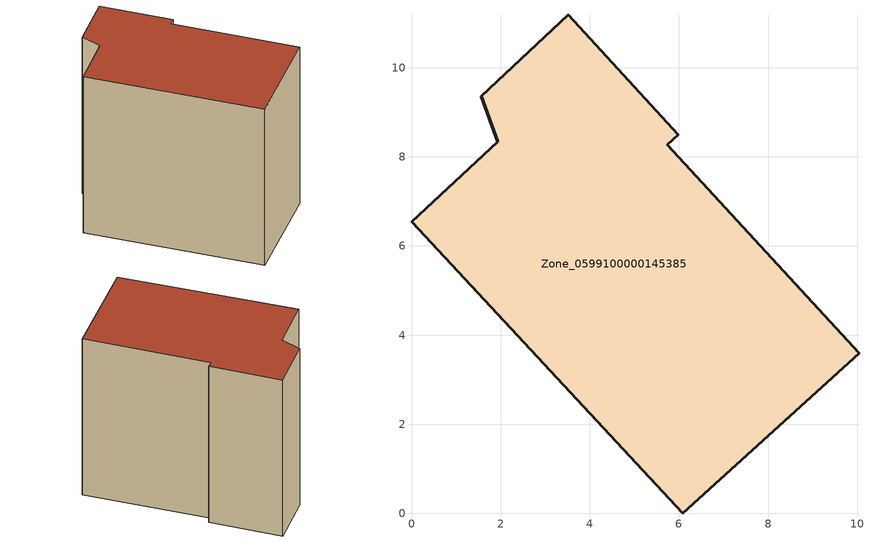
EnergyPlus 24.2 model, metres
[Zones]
Zone_0599100000145385
 floor ground (C_G): 1.93,8.34 1.56,9.36 3.52,11.19 5.99,8.5 5.74,8.27 10.04,3.59 6.09,0 0,6.54 z0
 wall outside (C_F): 6.09,0 10.04,3.59 5.74,8.27 5.99,8.5 3.52,11.19 1.56,9.36 1.93,8.34 0,6.54 6.09,0 z0:8.95
 roof outside (C_R): 1.93,8.34 0,6.54 6.09,0 10.04,3.59 5.74,8.27 5.99,8.5 3.52,11.19 1.56,9.36 z8.95
[BUILDING]
Pand.0599100000145385: North Axis=0; Terrain=City; Loads Convergence Tolerance Value=0.04; Temperature Convergence Tolerance Value=0.4; Solar Distribution=FullExterior; Maximum Number of Warmup Days=25; Minimum Number of Warmup Days=1
[Site:Location]
Rotterdam.The.Hague.AP_ZH_NLD Design_Conditions: Latitude=51.96; Longitude=4.45; Time Zone=1; Elevation=-4.5
[SITE:GROUNDTEMPERATURE:BUILDINGSURFACE]
18, 18, 18, 18, 18, 18, 18, 18, 18, 18, 18, 18
[MATERIAL] Thermal Absorptance=0.9; Solar Absorptance=0.7; Visible Absorptance=0.7
Name | Roughness | Thickness | Conductivity | Density | Specific Heat
G.TC.1946 | MediumSmooth | 0.15 | 1 | 540 | 1210
F.TC.1946 | Rough | 0.3 | 0.857143 | 1920 | 840
R.TC.1946 | MediumRough | 0.2 | 0.909091 | 1500 | 1000
[CONSTRUCTION]
C_G: G.TC.1946
C_F: F.TC.1946
C_R: R.TC.1946
[ZONE]
Zone_0599100000145385: Type=1; Multiplier=1; Ceiling Height=Autocalculate; Volume=Autocalculate; Floor Area=autocalculate; Part of Total Floor Area=Yes
[ZONEINFILTRATION:DESIGNFLOWRATE]
Infil_Zone_0599100000145385: Zone or ZoneList or Space or SpaceList=Zone_0599100000145385; Schedule=AlwaysOn; Design Flow Rate Calculation Method=Flow/Area; Flow Rate per Floor Area=0.003; Constant Term Coefficient=1; Temperature Term Coefficient=0; Velocity Term Coefficient=0; Velocity Squared Term Coefficient=0
[HVACTEMPLATE:ZONE:IDEALLOADSAIRSYSTEM]
Zone_0599100000145385: Maximum Heating Supply Air Temperature=50; Minimum Cooling Supply Air Temperature=13; Maximum Heating Supply Air Humidity Ratio=0.0156; Minimum Cooling Supply Air Humidity Ratio=0.0077; Heating Limit=NoLimit; Cooling Limit=NoLimit; Dehumidification Control Type=ConstantSensibleHeatRatio; Cooling Sensible Heat Ratio=0.7; Dehumidification Setpoint=60; Humidification Control Type=None; Humidification Setpoint=30; Outdoor Air Method=None; Outdoor Air Flow Rate per Person=0.00944; Outdoor Air Flow Rate per Zone Floor Area=0; Outdoor Air Flow Rate per Zone=0; Demand Controlled Ventilation Type=None; Outdoor Air Economizer Type=NoEconomizer; Heat Recovery Type=None; Sensible Heat Recovery Effectiveness=0.7; Latent Heat Recovery Effectiveness=0.65
[ZONECONTROL:THERMOSTAT]
ThermostatControl_Zone_0599100000145385: Zone or ZoneList=Zone_0599100000145385; Control Type Schedule=DualSetpointControlType; Control 1=Thermostat_Zone_0599100000145385; Temperature Difference Between Cutout And Setpoint=0
[THERMOSTATSETPOINT:DUALSETPOINT]
Thermostat_Zone_0599100000145385: Heating Setpoint Temperature Schedule=HeatingSetpoint_Zone_0599100000145385; Cooling Setpoint Temperature Schedule=CoolingSetpoint_Zone_0599100000145385
[SCHEDULE:COMPACT]
HeatingSetpoint_Zone_0599100000145385: Through: 12/31, For: AllDays, Until: 24:00, 21
CoolingSetpoint_Zone_0599100000145385: Through: 12/31, For: AllDays, Until: 24:00, 24
DualSetpointControlType: Through: 12/31, For: AllDays, Until: 24:00, 4
AlwaysOn: Through: 12/31, For: AllDays, Until: 24:00, 1
